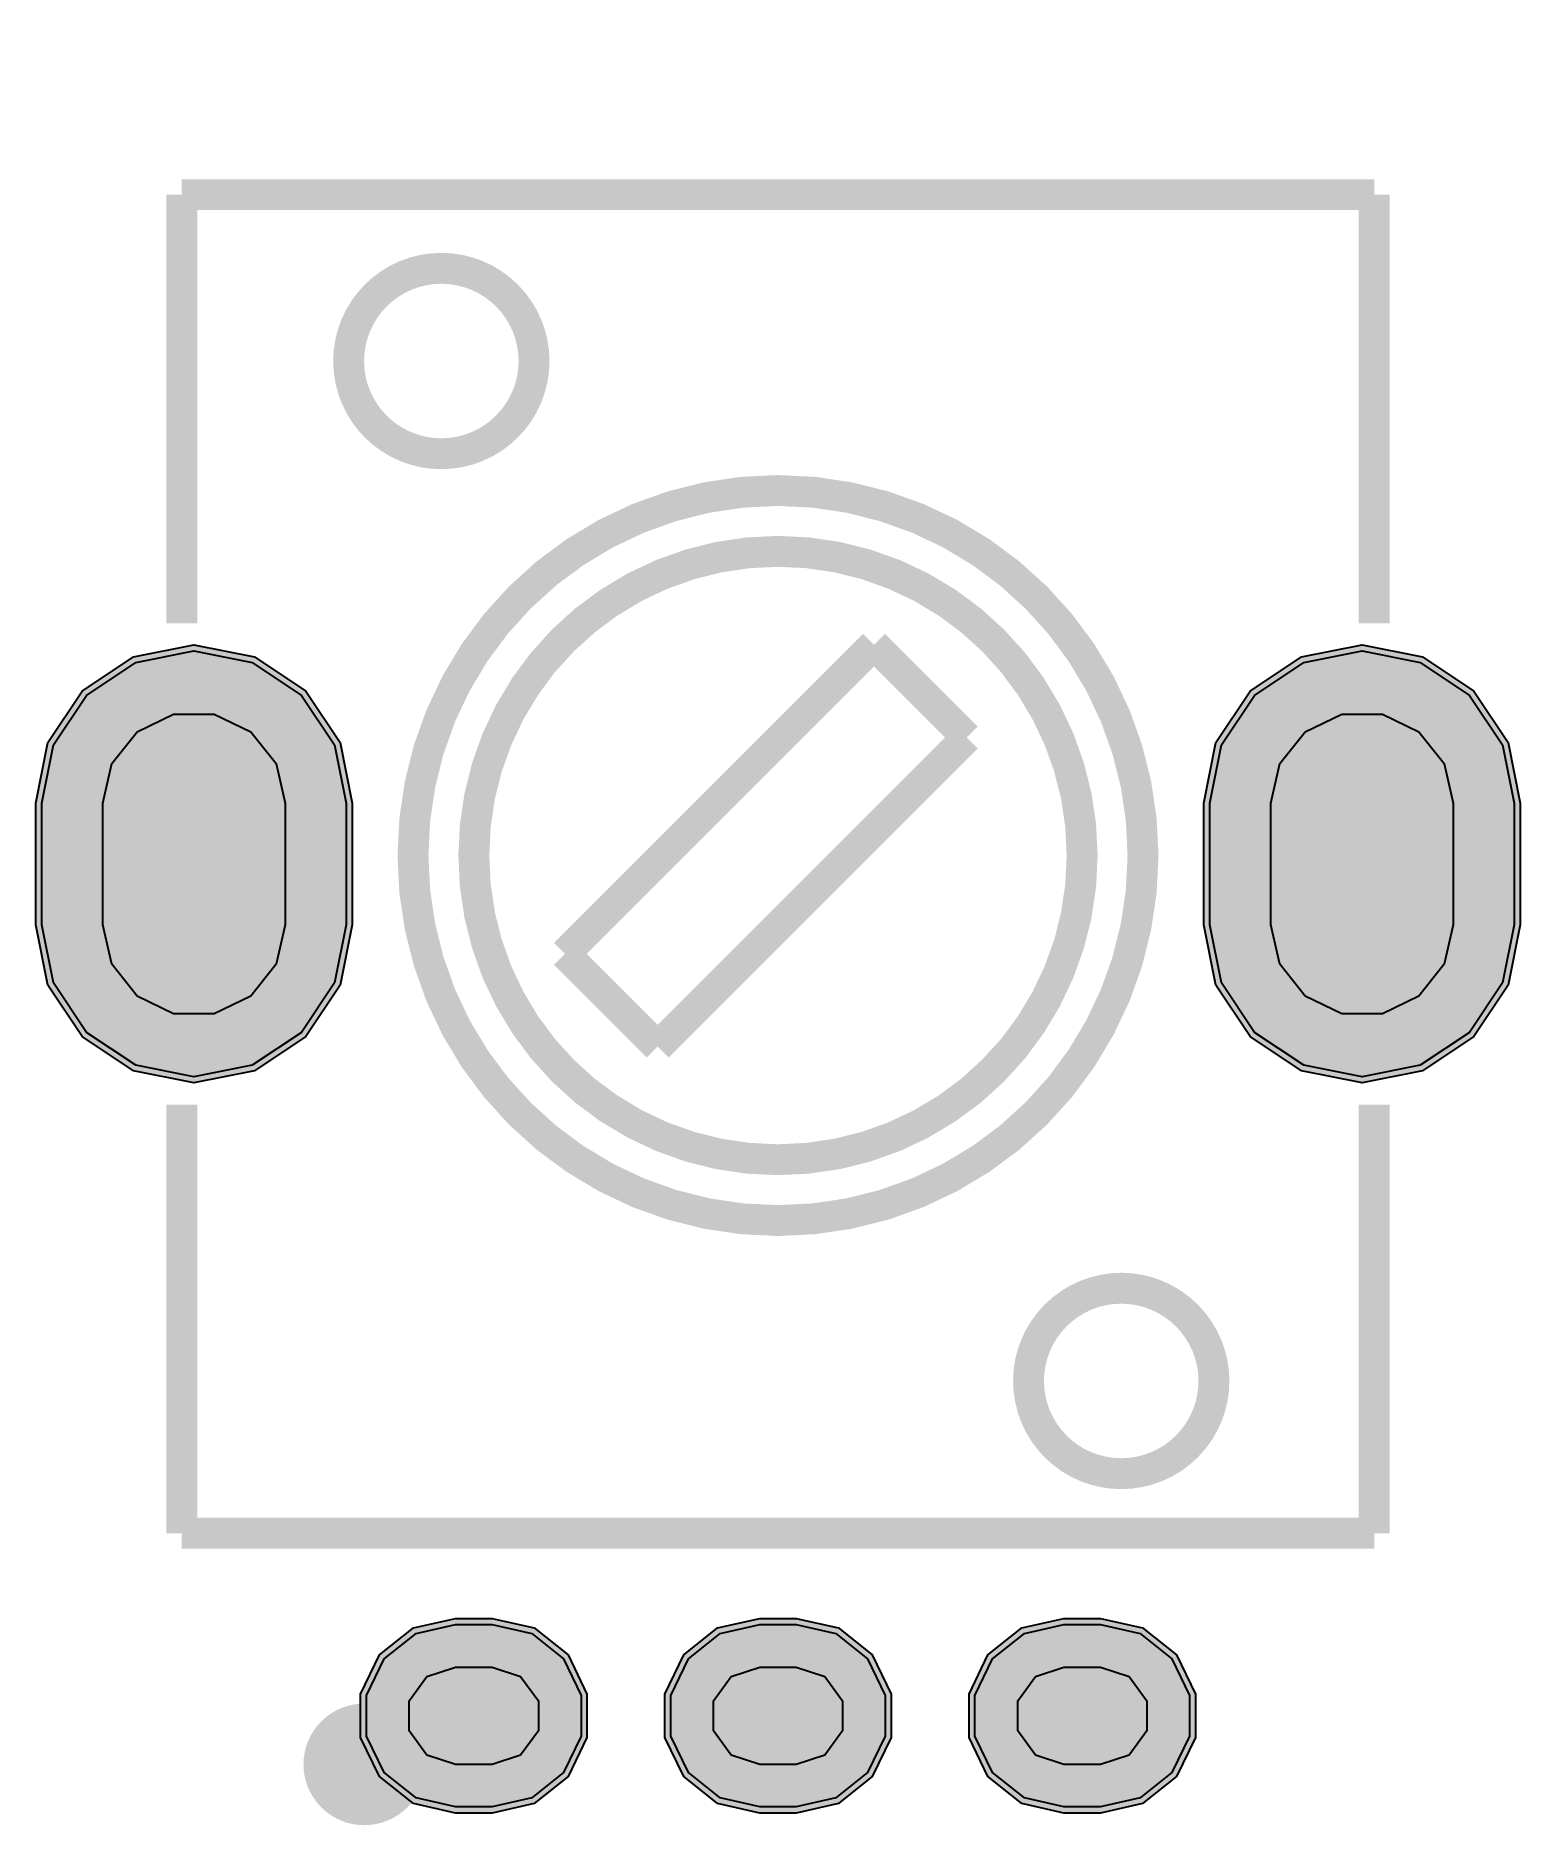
# Model space of a CAD drawing. Header units: millimetres. Extents: x -1 to 11.2, y -13.5 to 1.2.
import ezdxf

# ---------------------------------------------------------------- set-up
doc = ezdxf.new("R2010")
doc.units = ezdxf.units.MM
doc.header["$MEASUREMENT"] = 0
for name, color, linetype, true_color in [('Bottom-Layer', 7, 'Continuous', 0x0000ff), ('Bottom-Paste-Mask-Layer', 7, 'Continuous', 0x800000), ('Bottom-Solder-Mask-Layer', 7, 'Continuous', 0xaa00ff), ('Document-Layer', 7, 'Continuous', 0xffffff), ('Hole-Layer', 7, 'Continuous', 0x222222), ('Multi-Layer', 7, 'Continuous', 0xc0c0c0), ('Top-Layer', 7, 'Continuous', 0xff0000), ('Top-Paste-Mask-Layer', 7, 'Continuous', 0x808080), ('Top-Silkscreen-Layer', 7, 'Continuous', 0xffcc00), ('Top-Solder-Mask-Layer', 7, 'Continuous', 0x800080)]:
    doc.layers.add(name, color=color, linetype=linetype, true_color=true_color)

msp = doc.modelspace()

# ---------------------------------------------------------------- hatches: boundary and pattern name
at = {"layer": 'Bottom-Layer'}
for points in [[(1.53, -6.144), (1.435, -6.622), (1.164, -7.028), (0.758, -7.299), (0.28, -7.394), (-0.198, -7.299), (-0.604, -7.028), (-0.875, -6.622), (-0.97, -6.144), (-0.97, -5.144), (-0.875, -4.666), (-0.604, -4.26), (-0.198, -3.989), (0.28, -3.894), (0.758, -3.989), (1.164, -4.26), (1.435, -4.666), (1.53, -5.144)], [(11.13, -6.144), (11.035, -6.622), (10.764, -7.028), (10.358, -7.299), (9.88, -7.394), (9.402, -7.299), (8.996, -7.028), (8.725, -6.622), (8.63, -6.144), (8.63, -5.144), (8.725, -4.666), (8.996, -4.26), (9.402, -3.989), (9.88, -3.894), (10.358, -3.989), (10.764, -4.26), (11.035, -4.666), (11.13, -5.144)], [(2.43, -13.394), (2.105, -13.32), (1.844, -13.112), (1.699, -12.811), (1.699, -12.477), (1.844, -12.177), (2.105, -11.968), (2.43, -11.894), (2.73, -11.894), (3.056, -11.968), (3.317, -12.177), (3.461, -12.477), (3.461, -12.811), (3.317, -13.112), (3.056, -13.32), (2.73, -13.394)], [(4.93, -13.394), (4.605, -13.32), (4.344, -13.112), (4.199, -12.811), (4.199, -12.477), (4.344, -12.177), (4.605, -11.968), (4.93, -11.894), (5.23, -11.894), (5.555, -11.968), (5.816, -12.177), (5.961, -12.477), (5.961, -12.811), (5.816, -13.112), (5.555, -13.32), (5.23, -13.394)], [(7.43, -13.394), (7.105, -13.32), (6.844, -13.112), (6.699, -12.811), (6.699, -12.477), (6.844, -12.177), (7.105, -11.968), (7.43, -11.894), (7.73, -11.894), (8.056, -11.968), (8.317, -12.177), (8.461, -12.477), (8.461, -12.811), (8.317, -13.112), (8.056, -13.32), (7.73, -13.394)]]:
    msp.add_hatch(color=256, dxfattribs=at).paths.add_polyline_path(points)
at = {"layer": 'Bottom-Paste-Mask-Layer'}
for points in [[(1.53, -6.144), (1.435, -6.622), (1.164, -7.028), (0.758, -7.299), (0.28, -7.394), (-0.198, -7.299), (-0.604, -7.028), (-0.875, -6.622), (-0.97, -6.144), (-0.97, -5.144), (-0.875, -4.666), (-0.604, -4.26), (-0.198, -3.989), (0.28, -3.894), (0.758, -3.989), (1.164, -4.26), (1.435, -4.666), (1.53, -5.144)], [(11.13, -6.144), (11.035, -6.622), (10.764, -7.028), (10.358, -7.299), (9.88, -7.394), (9.402, -7.299), (8.996, -7.028), (8.725, -6.622), (8.63, -6.144), (8.63, -5.144), (8.725, -4.666), (8.996, -4.26), (9.402, -3.989), (9.88, -3.894), (10.358, -3.989), (10.764, -4.26), (11.035, -4.666), (11.13, -5.144)], [(2.43, -13.394), (2.105, -13.32), (1.844, -13.112), (1.699, -12.811), (1.699, -12.477), (1.844, -12.177), (2.105, -11.968), (2.43, -11.894), (2.73, -11.894), (3.056, -11.968), (3.317, -12.177), (3.461, -12.477), (3.461, -12.811), (3.317, -13.112), (3.056, -13.32), (2.73, -13.394)], [(4.93, -13.394), (4.605, -13.32), (4.344, -13.112), (4.199, -12.811), (4.199, -12.477), (4.344, -12.177), (4.605, -11.968), (4.93, -11.894), (5.23, -11.894), (5.555, -11.968), (5.816, -12.177), (5.961, -12.477), (5.961, -12.811), (5.816, -13.112), (5.555, -13.32), (5.23, -13.394)], [(7.43, -13.394), (7.105, -13.32), (6.844, -13.112), (6.699, -12.811), (6.699, -12.477), (6.844, -12.177), (7.105, -11.968), (7.43, -11.894), (7.73, -11.894), (8.056, -11.968), (8.317, -12.177), (8.461, -12.477), (8.461, -12.811), (8.317, -13.112), (8.056, -13.32), (7.73, -13.394)]]:
    msp.add_hatch(color=256, dxfattribs=at).paths.add_polyline_path(points)
at = {"layer": 'Bottom-Solder-Mask-Layer'}
for points in [[(1.58, -6.144), (1.481, -6.641), (1.199, -7.063), (0.777, -7.345), (0.28, -7.444), (-0.218, -7.345), (-0.639, -7.063), (-0.921, -6.641), (-1.02, -6.144), (-1.02, -5.144), (-0.921, -4.646), (-0.639, -4.225), (-0.218, -3.943), (0.28, -3.844), (0.777, -3.943), (1.199, -4.225), (1.481, -4.646), (1.58, -5.144)], [(11.18, -6.144), (11.081, -6.641), (10.799, -7.063), (10.378, -7.345), (9.88, -7.444), (9.383, -7.345), (8.961, -7.063), (8.679, -6.641), (8.58, -6.144), (8.58, -5.144), (8.679, -4.646), (8.961, -4.225), (9.383, -3.943), (9.88, -3.844), (10.378, -3.943), (10.799, -4.225), (11.081, -4.646), (11.18, -5.144)], [(2.43, -13.444), (2.083, -13.365), (1.805, -13.143), (1.65, -12.822), (1.65, -12.466), (1.805, -12.145), (2.083, -11.923), (2.43, -11.844), (2.73, -11.844), (3.077, -11.923), (3.356, -12.145), (3.51, -12.466), (3.51, -12.822), (3.356, -13.143), (3.077, -13.365), (2.73, -13.444)], [(4.93, -13.444), (4.583, -13.365), (4.305, -13.143), (4.15, -12.822), (4.15, -12.466), (4.305, -12.145), (4.583, -11.923), (4.93, -11.844), (5.23, -11.844), (5.577, -11.923), (5.855, -12.145), (6.01, -12.466), (6.01, -12.822), (5.855, -13.143), (5.577, -13.365), (5.23, -13.444)], [(7.43, -13.444), (7.083, -13.365), (6.805, -13.143), (6.65, -12.822), (6.65, -12.466), (6.805, -12.145), (7.083, -11.923), (7.43, -11.844), (7.73, -11.844), (8.077, -11.923), (8.356, -12.145), (8.51, -12.466), (8.51, -12.822), (8.356, -13.143), (8.077, -13.365), (7.73, -13.444)]]:
    msp.add_hatch(color=256, dxfattribs=at).paths.add_polyline_path(points)
at = {"layer": 'Hole-Layer'}
for points in [[(1.03, -6.144), (0.956, -6.469), (0.748, -6.73), (0.447, -6.875), (0.113, -6.875), (-0.188, -6.73), (-0.396, -6.469), (-0.47, -6.144), (-0.47, -5.144), (-0.396, -4.819), (-0.188, -4.558), (0.113, -4.413), (0.447, -4.413), (0.748, -4.558), (0.956, -4.819), (1.03, -5.144)], [(10.63, -6.144), (10.556, -6.469), (10.348, -6.73), (10.047, -6.875), (9.713, -6.875), (9.412, -6.73), (9.204, -6.469), (9.13, -6.144), (9.13, -5.144), (9.204, -4.819), (9.412, -4.558), (9.713, -4.413), (10.047, -4.413), (10.348, -4.558), (10.556, -4.819), (10.63, -5.144)], [(2.43, -13.044), (2.195, -12.968), (2.05, -12.768), (2.05, -12.521), (2.195, -12.321), (2.43, -12.244), (2.73, -12.244), (2.965, -12.321), (3.111, -12.521), (3.111, -12.768), (2.965, -12.968), (2.73, -13.044)], [(4.93, -13.044), (4.695, -12.968), (4.55, -12.768), (4.55, -12.521), (4.695, -12.321), (4.93, -12.244), (5.23, -12.244), (5.465, -12.321), (5.61, -12.521), (5.61, -12.768), (5.465, -12.968), (5.23, -13.044)], [(7.43, -13.044), (7.195, -12.968), (7.05, -12.768), (7.05, -12.521), (7.195, -12.321), (7.43, -12.244), (7.73, -12.244), (7.965, -12.321), (8.111, -12.521), (8.111, -12.768), (7.965, -12.968), (7.73, -13.044)]]:
    msp.add_hatch(color=256, dxfattribs=at).paths.add_polyline_path(points)
at = {"layer": 'Multi-Layer'}
for points in [[(1.53, -6.144), (1.435, -6.622), (1.164, -7.028), (0.758, -7.299), (0.28, -7.394), (-0.198, -7.299), (-0.604, -7.028), (-0.875, -6.622), (-0.97, -6.144), (-0.97, -5.144), (-0.875, -4.666), (-0.604, -4.26), (-0.198, -3.989), (0.28, -3.894), (0.758, -3.989), (1.164, -4.26), (1.435, -4.666), (1.53, -5.144)], [(1.53, -6.144), (1.435, -6.622), (1.164, -7.028), (0.758, -7.299), (0.28, -7.394), (-0.198, -7.299), (-0.604, -7.028), (-0.875, -6.622), (-0.97, -6.144), (-0.97, -5.144), (-0.875, -4.666), (-0.604, -4.26), (-0.198, -3.989), (0.28, -3.894), (0.758, -3.989), (1.164, -4.26), (1.435, -4.666), (1.53, -5.144)], [(1.53, -6.144), (1.435, -6.622), (1.164, -7.028), (0.758, -7.299), (0.28, -7.394), (-0.198, -7.299), (-0.604, -7.028), (-0.875, -6.622), (-0.97, -6.144), (-0.97, -5.144), (-0.875, -4.666), (-0.604, -4.26), (-0.198, -3.989), (0.28, -3.894), (0.758, -3.989), (1.164, -4.26), (1.435, -4.666), (1.53, -5.144)], [(11.13, -6.144), (11.035, -6.622), (10.764, -7.028), (10.358, -7.299), (9.88, -7.394), (9.402, -7.299), (8.996, -7.028), (8.725, -6.622), (8.63, -6.144), (8.63, -5.144), (8.725, -4.666), (8.996, -4.26), (9.402, -3.989), (9.88, -3.894), (10.358, -3.989), (10.764, -4.26), (11.035, -4.666), (11.13, -5.144)], [(11.13, -6.144), (11.035, -6.622), (10.764, -7.028), (10.358, -7.299), (9.88, -7.394), (9.402, -7.299), (8.996, -7.028), (8.725, -6.622), (8.63, -6.144), (8.63, -5.144), (8.725, -4.666), (8.996, -4.26), (9.402, -3.989), (9.88, -3.894), (10.358, -3.989), (10.764, -4.26), (11.035, -4.666), (11.13, -5.144)], [(11.13, -6.144), (11.035, -6.622), (10.764, -7.028), (10.358, -7.299), (9.88, -7.394), (9.402, -7.299), (8.996, -7.028), (8.725, -6.622), (8.63, -6.144), (8.63, -5.144), (8.725, -4.666), (8.996, -4.26), (9.402, -3.989), (9.88, -3.894), (10.358, -3.989), (10.764, -4.26), (11.035, -4.666), (11.13, -5.144)], [(2.43, -13.394), (2.105, -13.32), (1.844, -13.112), (1.699, -12.811), (1.699, -12.477), (1.844, -12.177), (2.105, -11.968), (2.43, -11.894), (2.73, -11.894), (3.056, -11.968), (3.317, -12.177), (3.461, -12.477), (3.461, -12.811), (3.317, -13.112), (3.056, -13.32), (2.73, -13.394)], [(2.43, -13.394), (2.105, -13.32), (1.844, -13.112), (1.699, -12.811), (1.699, -12.477), (1.844, -12.177), (2.105, -11.968), (2.43, -11.894), (2.73, -11.894), (3.056, -11.968), (3.317, -12.177), (3.461, -12.477), (3.461, -12.811), (3.317, -13.112), (3.056, -13.32), (2.73, -13.394)], [(2.43, -13.394), (2.105, -13.32), (1.844, -13.112), (1.699, -12.811), (1.699, -12.477), (1.844, -12.177), (2.105, -11.968), (2.43, -11.894), (2.73, -11.894), (3.056, -11.968), (3.317, -12.177), (3.461, -12.477), (3.461, -12.811), (3.317, -13.112), (3.056, -13.32), (2.73, -13.394)], [(4.93, -13.394), (4.605, -13.32), (4.344, -13.112), (4.199, -12.811), (4.199, -12.477), (4.344, -12.177), (4.605, -11.968), (4.93, -11.894), (5.23, -11.894), (5.555, -11.968), (5.816, -12.177), (5.961, -12.477), (5.961, -12.811), (5.816, -13.112), (5.555, -13.32), (5.23, -13.394)], [(4.93, -13.394), (4.605, -13.32), (4.344, -13.112), (4.199, -12.811), (4.199, -12.477), (4.344, -12.177), (4.605, -11.968), (4.93, -11.894), (5.23, -11.894), (5.555, -11.968), (5.816, -12.177), (5.961, -12.477), (5.961, -12.811), (5.816, -13.112), (5.555, -13.32), (5.23, -13.394)], [(4.93, -13.394), (4.605, -13.32), (4.344, -13.112), (4.199, -12.811), (4.199, -12.477), (4.344, -12.177), (4.605, -11.968), (4.93, -11.894), (5.23, -11.894), (5.555, -11.968), (5.816, -12.177), (5.961, -12.477), (5.961, -12.811), (5.816, -13.112), (5.555, -13.32), (5.23, -13.394)], [(7.43, -13.394), (7.105, -13.32), (6.844, -13.112), (6.699, -12.811), (6.699, -12.477), (6.844, -12.177), (7.105, -11.968), (7.43, -11.894), (7.73, -11.894), (8.056, -11.968), (8.317, -12.177), (8.461, -12.477), (8.461, -12.811), (8.317, -13.112), (8.056, -13.32), (7.73, -13.394)], [(7.43, -13.394), (7.105, -13.32), (6.844, -13.112), (6.699, -12.811), (6.699, -12.477), (6.844, -12.177), (7.105, -11.968), (7.43, -11.894), (7.73, -11.894), (8.056, -11.968), (8.317, -12.177), (8.461, -12.477), (8.461, -12.811), (8.317, -13.112), (8.056, -13.32), (7.73, -13.394)], [(7.43, -13.394), (7.105, -13.32), (6.844, -13.112), (6.699, -12.811), (6.699, -12.477), (6.844, -12.177), (7.105, -11.968), (7.43, -11.894), (7.73, -11.894), (8.056, -11.968), (8.317, -12.177), (8.461, -12.477), (8.461, -12.811), (8.317, -13.112), (8.056, -13.32), (7.73, -13.394)]]:
    msp.add_hatch(color=256, dxfattribs=at).paths.add_polyline_path(points)
at = {"layer": 'Top-Layer'}
for points in [[(1.53, -6.144), (1.435, -6.622), (1.164, -7.028), (0.758, -7.299), (0.28, -7.394), (-0.198, -7.299), (-0.604, -7.028), (-0.875, -6.622), (-0.97, -6.144), (-0.97, -5.144), (-0.875, -4.666), (-0.604, -4.26), (-0.198, -3.989), (0.28, -3.894), (0.758, -3.989), (1.164, -4.26), (1.435, -4.666), (1.53, -5.144)], [(11.13, -6.144), (11.035, -6.622), (10.764, -7.028), (10.358, -7.299), (9.88, -7.394), (9.402, -7.299), (8.996, -7.028), (8.725, -6.622), (8.63, -6.144), (8.63, -5.144), (8.725, -4.666), (8.996, -4.26), (9.402, -3.989), (9.88, -3.894), (10.358, -3.989), (10.764, -4.26), (11.035, -4.666), (11.13, -5.144)], [(2.43, -13.394), (2.105, -13.32), (1.844, -13.112), (1.699, -12.811), (1.699, -12.477), (1.844, -12.177), (2.105, -11.968), (2.43, -11.894), (2.73, -11.894), (3.056, -11.968), (3.317, -12.177), (3.461, -12.477), (3.461, -12.811), (3.317, -13.112), (3.056, -13.32), (2.73, -13.394)], [(4.93, -13.394), (4.605, -13.32), (4.344, -13.112), (4.199, -12.811), (4.199, -12.477), (4.344, -12.177), (4.605, -11.968), (4.93, -11.894), (5.23, -11.894), (5.555, -11.968), (5.816, -12.177), (5.961, -12.477), (5.961, -12.811), (5.816, -13.112), (5.555, -13.32), (5.23, -13.394)], [(7.43, -13.394), (7.105, -13.32), (6.844, -13.112), (6.699, -12.811), (6.699, -12.477), (6.844, -12.177), (7.105, -11.968), (7.43, -11.894), (7.73, -11.894), (8.056, -11.968), (8.317, -12.177), (8.461, -12.477), (8.461, -12.811), (8.317, -13.112), (8.056, -13.32), (7.73, -13.394)]]:
    msp.add_hatch(color=256, dxfattribs=at).paths.add_polyline_path(points)
at = {"layer": 'Top-Paste-Mask-Layer'}
for points in [[(1.53, -6.144), (1.435, -6.622), (1.164, -7.028), (0.758, -7.299), (0.28, -7.394), (-0.198, -7.299), (-0.604, -7.028), (-0.875, -6.622), (-0.97, -6.144), (-0.97, -5.144), (-0.875, -4.666), (-0.604, -4.26), (-0.198, -3.989), (0.28, -3.894), (0.758, -3.989), (1.164, -4.26), (1.435, -4.666), (1.53, -5.144)], [(11.13, -6.144), (11.035, -6.622), (10.764, -7.028), (10.358, -7.299), (9.88, -7.394), (9.402, -7.299), (8.996, -7.028), (8.725, -6.622), (8.63, -6.144), (8.63, -5.144), (8.725, -4.666), (8.996, -4.26), (9.402, -3.989), (9.88, -3.894), (10.358, -3.989), (10.764, -4.26), (11.035, -4.666), (11.13, -5.144)], [(2.43, -13.394), (2.105, -13.32), (1.844, -13.112), (1.699, -12.811), (1.699, -12.477), (1.844, -12.177), (2.105, -11.968), (2.43, -11.894), (2.73, -11.894), (3.056, -11.968), (3.317, -12.177), (3.461, -12.477), (3.461, -12.811), (3.317, -13.112), (3.056, -13.32), (2.73, -13.394)], [(4.93, -13.394), (4.605, -13.32), (4.344, -13.112), (4.199, -12.811), (4.199, -12.477), (4.344, -12.177), (4.605, -11.968), (4.93, -11.894), (5.23, -11.894), (5.555, -11.968), (5.816, -12.177), (5.961, -12.477), (5.961, -12.811), (5.816, -13.112), (5.555, -13.32), (5.23, -13.394)], [(7.43, -13.394), (7.105, -13.32), (6.844, -13.112), (6.699, -12.811), (6.699, -12.477), (6.844, -12.177), (7.105, -11.968), (7.43, -11.894), (7.73, -11.894), (8.056, -11.968), (8.317, -12.177), (8.461, -12.477), (8.461, -12.811), (8.317, -13.112), (8.056, -13.32), (7.73, -13.394)]]:
    msp.add_hatch(color=256, dxfattribs=at).paths.add_polyline_path(points)
at = {"layer": 'Top-Solder-Mask-Layer'}
for points in [[(1.58, -6.144), (1.481, -6.641), (1.199, -7.063), (0.777, -7.345), (0.28, -7.444), (-0.218, -7.345), (-0.639, -7.063), (-0.921, -6.641), (-1.02, -6.144), (-1.02, -5.144), (-0.921, -4.646), (-0.639, -4.225), (-0.218, -3.943), (0.28, -3.844), (0.777, -3.943), (1.199, -4.225), (1.481, -4.646), (1.58, -5.144)], [(11.18, -6.144), (11.081, -6.641), (10.799, -7.063), (10.378, -7.345), (9.88, -7.444), (9.383, -7.345), (8.961, -7.063), (8.679, -6.641), (8.58, -6.144), (8.58, -5.144), (8.679, -4.646), (8.961, -4.225), (9.383, -3.943), (9.88, -3.844), (10.378, -3.943), (10.799, -4.225), (11.081, -4.646), (11.18, -5.144)], [(2.43, -13.444), (2.083, -13.365), (1.805, -13.143), (1.65, -12.822), (1.65, -12.466), (1.805, -12.145), (2.083, -11.923), (2.43, -11.844), (2.73, -11.844), (3.077, -11.923), (3.356, -12.145), (3.51, -12.466), (3.51, -12.822), (3.356, -13.143), (3.077, -13.365), (2.73, -13.444)], [(4.93, -13.444), (4.583, -13.365), (4.305, -13.143), (4.15, -12.822), (4.15, -12.466), (4.305, -12.145), (4.583, -11.923), (4.93, -11.844), (5.23, -11.844), (5.577, -11.923), (5.855, -12.145), (6.01, -12.466), (6.01, -12.822), (5.855, -13.143), (5.577, -13.365), (5.23, -13.444)], [(7.43, -13.444), (7.083, -13.365), (6.805, -13.143), (6.65, -12.822), (6.65, -12.466), (6.805, -12.145), (7.083, -11.923), (7.43, -11.844), (7.73, -11.844), (8.077, -11.923), (8.356, -12.145), (8.51, -12.466), (8.51, -12.822), (8.356, -13.143), (8.077, -13.365), (7.73, -13.444)]]:
    msp.add_hatch(color=256, dxfattribs=at).paths.add_polyline_path(points)

# ---------------------------------------------------------------- linework, layer by layer
at = {"layer": 'Bottom-Layer'}
for points in [[(1.53, -6.144), (1.435, -6.622), (1.164, -7.028), (0.758, -7.299), (0.28, -7.394), (-0.198, -7.299), (-0.604, -7.028), (-0.875, -6.622), (-0.97, -6.144), (-0.97, -5.144), (-0.875, -4.666), (-0.604, -4.26), (-0.198, -3.989), (0.28, -3.894), (0.758, -3.989), (1.164, -4.26), (1.435, -4.666), (1.53, -5.144)], [(11.13, -6.144), (11.035, -6.622), (10.764, -7.028), (10.358, -7.299), (9.88, -7.394), (9.402, -7.299), (8.996, -7.028), (8.725, -6.622), (8.63, -6.144), (8.63, -5.144), (8.725, -4.666), (8.996, -4.26), (9.402, -3.989), (9.88, -3.894), (10.358, -3.989), (10.764, -4.26), (11.035, -4.666), (11.13, -5.144)], [(2.43, -13.394), (2.105, -13.32), (1.844, -13.112), (1.699, -12.811), (1.699, -12.477), (1.844, -12.177), (2.105, -11.968), (2.43, -11.894), (2.73, -11.894), (3.056, -11.968), (3.317, -12.177), (3.461, -12.477), (3.461, -12.811), (3.317, -13.112), (3.056, -13.32), (2.73, -13.394)], [(4.93, -13.394), (4.605, -13.32), (4.344, -13.112), (4.199, -12.811), (4.199, -12.477), (4.344, -12.177), (4.605, -11.968), (4.93, -11.894), (5.23, -11.894), (5.555, -11.968), (5.816, -12.177), (5.961, -12.477), (5.961, -12.811), (5.816, -13.112), (5.555, -13.32), (5.23, -13.394)], [(7.43, -13.394), (7.105, -13.32), (6.844, -13.112), (6.699, -12.811), (6.699, -12.477), (6.844, -12.177), (7.105, -11.968), (7.43, -11.894), (7.73, -11.894), (8.056, -11.968), (8.317, -12.177), (8.461, -12.477), (8.461, -12.811), (8.317, -13.112), (8.056, -13.32), (7.73, -13.394)]]:
    msp.add_lwpolyline(points, close=True, dxfattribs=at)
at = {"layer": 'Bottom-Paste-Mask-Layer'}
for points in [[(1.53, -6.144), (1.435, -6.622), (1.164, -7.028), (0.758, -7.299), (0.28, -7.394), (-0.198, -7.299), (-0.604, -7.028), (-0.875, -6.622), (-0.97, -6.144), (-0.97, -5.144), (-0.875, -4.666), (-0.604, -4.26), (-0.198, -3.989), (0.28, -3.894), (0.758, -3.989), (1.164, -4.26), (1.435, -4.666), (1.53, -5.144)], [(11.13, -6.144), (11.035, -6.622), (10.764, -7.028), (10.358, -7.299), (9.88, -7.394), (9.402, -7.299), (8.996, -7.028), (8.725, -6.622), (8.63, -6.144), (8.63, -5.144), (8.725, -4.666), (8.996, -4.26), (9.402, -3.989), (9.88, -3.894), (10.358, -3.989), (10.764, -4.26), (11.035, -4.666), (11.13, -5.144)], [(2.43, -13.394), (2.105, -13.32), (1.844, -13.112), (1.699, -12.811), (1.699, -12.477), (1.844, -12.177), (2.105, -11.968), (2.43, -11.894), (2.73, -11.894), (3.056, -11.968), (3.317, -12.177), (3.461, -12.477), (3.461, -12.811), (3.317, -13.112), (3.056, -13.32), (2.73, -13.394)], [(4.93, -13.394), (4.605, -13.32), (4.344, -13.112), (4.199, -12.811), (4.199, -12.477), (4.344, -12.177), (4.605, -11.968), (4.93, -11.894), (5.23, -11.894), (5.555, -11.968), (5.816, -12.177), (5.961, -12.477), (5.961, -12.811), (5.816, -13.112), (5.555, -13.32), (5.23, -13.394)], [(7.43, -13.394), (7.105, -13.32), (6.844, -13.112), (6.699, -12.811), (6.699, -12.477), (6.844, -12.177), (7.105, -11.968), (7.43, -11.894), (7.73, -11.894), (8.056, -11.968), (8.317, -12.177), (8.461, -12.477), (8.461, -12.811), (8.317, -13.112), (8.056, -13.32), (7.73, -13.394)]]:
    msp.add_lwpolyline(points, close=True, dxfattribs=at)
at = {"layer": 'Bottom-Solder-Mask-Layer'}
for points in [[(1.58, -6.144), (1.481, -6.641), (1.199, -7.063), (0.777, -7.345), (0.28, -7.444), (-0.218, -7.345), (-0.639, -7.063), (-0.921, -6.641), (-1.02, -6.144), (-1.02, -5.144), (-0.921, -4.646), (-0.639, -4.225), (-0.218, -3.943), (0.28, -3.844), (0.777, -3.943), (1.199, -4.225), (1.481, -4.646), (1.58, -5.144)], [(11.18, -6.144), (11.081, -6.641), (10.799, -7.063), (10.378, -7.345), (9.88, -7.444), (9.383, -7.345), (8.961, -7.063), (8.679, -6.641), (8.58, -6.144), (8.58, -5.144), (8.679, -4.646), (8.961, -4.225), (9.383, -3.943), (9.88, -3.844), (10.378, -3.943), (10.799, -4.225), (11.081, -4.646), (11.18, -5.144)], [(2.43, -13.444), (2.083, -13.365), (1.805, -13.143), (1.65, -12.822), (1.65, -12.466), (1.805, -12.145), (2.083, -11.923), (2.43, -11.844), (2.73, -11.844), (3.077, -11.923), (3.356, -12.145), (3.51, -12.466), (3.51, -12.822), (3.356, -13.143), (3.077, -13.365), (2.73, -13.444)], [(4.93, -13.444), (4.583, -13.365), (4.305, -13.143), (4.15, -12.822), (4.15, -12.466), (4.305, -12.145), (4.583, -11.923), (4.93, -11.844), (5.23, -11.844), (5.577, -11.923), (5.855, -12.145), (6.01, -12.466), (6.01, -12.822), (5.855, -13.143), (5.577, -13.365), (5.23, -13.444)], [(7.43, -13.444), (7.083, -13.365), (6.805, -13.143), (6.65, -12.822), (6.65, -12.466), (6.805, -12.145), (7.083, -11.923), (7.43, -11.844), (7.73, -11.844), (8.077, -11.923), (8.356, -12.145), (8.51, -12.466), (8.51, -12.822), (8.356, -13.143), (8.077, -13.365), (7.73, -13.444)]]:
    msp.add_lwpolyline(points, close=True, dxfattribs=at)
at = {"layer": 'Document-Layer', "const_width": 0.3}
msp.add_lwpolyline([(1.83, -12.544, 1), (2.13, -12.544), (2.13, -12.544, 1), (1.83, -12.544)], format="xyb", dxfattribs=at)
msp.add_lwpolyline([(1.83, -12.544, 1), (2.13, -12.544), (2.13, -12.544, 1), (1.83, -12.544)], format="xyb", dxfattribs=at)
at = {"layer": 'Document-Layer', "const_width": 0.5}
msp.add_lwpolyline([(1.43, -13.044, 1), (1.93, -13.044, 1)], format="xyb", close=True, dxfattribs=at)
msp.add_lwpolyline([(1.43, -13.044, 1), (1.93, -13.044, 1)], format="xyb", close=True, dxfattribs=at)
at = {"layer": 'Hole-Layer'}
for points in [[(1.03, -6.144), (0.956, -6.469), (0.748, -6.73), (0.447, -6.875), (0.113, -6.875), (-0.188, -6.73), (-0.396, -6.469), (-0.47, -6.144), (-0.47, -5.144), (-0.396, -4.819), (-0.188, -4.558), (0.113, -4.413), (0.447, -4.413), (0.748, -4.558), (0.956, -4.819), (1.03, -5.144)], [(10.63, -6.144), (10.556, -6.469), (10.348, -6.73), (10.047, -6.875), (9.713, -6.875), (9.412, -6.73), (9.204, -6.469), (9.13, -6.144), (9.13, -5.144), (9.204, -4.819), (9.412, -4.558), (9.713, -4.413), (10.047, -4.413), (10.348, -4.558), (10.556, -4.819), (10.63, -5.144)], [(2.43, -13.044), (2.195, -12.968), (2.05, -12.768), (2.05, -12.521), (2.195, -12.321), (2.43, -12.244), (2.73, -12.244), (2.965, -12.321), (3.111, -12.521), (3.111, -12.768), (2.965, -12.968), (2.73, -13.044)], [(4.93, -13.044), (4.695, -12.968), (4.55, -12.768), (4.55, -12.521), (4.695, -12.321), (4.93, -12.244), (5.23, -12.244), (5.465, -12.321), (5.61, -12.521), (5.61, -12.768), (5.465, -12.968), (5.23, -13.044)], [(7.43, -13.044), (7.195, -12.968), (7.05, -12.768), (7.05, -12.521), (7.195, -12.321), (7.43, -12.244), (7.73, -12.244), (7.965, -12.321), (8.111, -12.521), (8.111, -12.768), (7.965, -12.968), (7.73, -13.044)]]:
    msp.add_lwpolyline(points, close=True, dxfattribs=at)
at = {"layer": 'Multi-Layer'}
for points in [[(1.53, -6.144), (1.435, -6.622), (1.164, -7.028), (0.758, -7.299), (0.28, -7.394), (-0.198, -7.299), (-0.604, -7.028), (-0.875, -6.622), (-0.97, -6.144), (-0.97, -5.144), (-0.875, -4.666), (-0.604, -4.26), (-0.198, -3.989), (0.28, -3.894), (0.758, -3.989), (1.164, -4.26), (1.435, -4.666), (1.53, -5.144)], [(1.53, -6.144), (1.435, -6.622), (1.164, -7.028), (0.758, -7.299), (0.28, -7.394), (-0.198, -7.299), (-0.604, -7.028), (-0.875, -6.622), (-0.97, -6.144), (-0.97, -5.144), (-0.875, -4.666), (-0.604, -4.26), (-0.198, -3.989), (0.28, -3.894), (0.758, -3.989), (1.164, -4.26), (1.435, -4.666), (1.53, -5.144)], [(1.53, -6.144), (1.435, -6.622), (1.164, -7.028), (0.758, -7.299), (0.28, -7.394), (-0.198, -7.299), (-0.604, -7.028), (-0.875, -6.622), (-0.97, -6.144), (-0.97, -5.144), (-0.875, -4.666), (-0.604, -4.26), (-0.198, -3.989), (0.28, -3.894), (0.758, -3.989), (1.164, -4.26), (1.435, -4.666), (1.53, -5.144)], [(11.13, -6.144), (11.035, -6.622), (10.764, -7.028), (10.358, -7.299), (9.88, -7.394), (9.402, -7.299), (8.996, -7.028), (8.725, -6.622), (8.63, -6.144), (8.63, -5.144), (8.725, -4.666), (8.996, -4.26), (9.402, -3.989), (9.88, -3.894), (10.358, -3.989), (10.764, -4.26), (11.035, -4.666), (11.13, -5.144)], [(11.13, -6.144), (11.035, -6.622), (10.764, -7.028), (10.358, -7.299), (9.88, -7.394), (9.402, -7.299), (8.996, -7.028), (8.725, -6.622), (8.63, -6.144), (8.63, -5.144), (8.725, -4.666), (8.996, -4.26), (9.402, -3.989), (9.88, -3.894), (10.358, -3.989), (10.764, -4.26), (11.035, -4.666), (11.13, -5.144)], [(11.13, -6.144), (11.035, -6.622), (10.764, -7.028), (10.358, -7.299), (9.88, -7.394), (9.402, -7.299), (8.996, -7.028), (8.725, -6.622), (8.63, -6.144), (8.63, -5.144), (8.725, -4.666), (8.996, -4.26), (9.402, -3.989), (9.88, -3.894), (10.358, -3.989), (10.764, -4.26), (11.035, -4.666), (11.13, -5.144)], [(2.43, -13.394), (2.105, -13.32), (1.844, -13.112), (1.699, -12.811), (1.699, -12.477), (1.844, -12.177), (2.105, -11.968), (2.43, -11.894), (2.73, -11.894), (3.056, -11.968), (3.317, -12.177), (3.461, -12.477), (3.461, -12.811), (3.317, -13.112), (3.056, -13.32), (2.73, -13.394)], [(2.43, -13.394), (2.105, -13.32), (1.844, -13.112), (1.699, -12.811), (1.699, -12.477), (1.844, -12.177), (2.105, -11.968), (2.43, -11.894), (2.73, -11.894), (3.056, -11.968), (3.317, -12.177), (3.461, -12.477), (3.461, -12.811), (3.317, -13.112), (3.056, -13.32), (2.73, -13.394)], [(2.43, -13.394), (2.105, -13.32), (1.844, -13.112), (1.699, -12.811), (1.699, -12.477), (1.844, -12.177), (2.105, -11.968), (2.43, -11.894), (2.73, -11.894), (3.056, -11.968), (3.317, -12.177), (3.461, -12.477), (3.461, -12.811), (3.317, -13.112), (3.056, -13.32), (2.73, -13.394)], [(4.93, -13.394), (4.605, -13.32), (4.344, -13.112), (4.199, -12.811), (4.199, -12.477), (4.344, -12.177), (4.605, -11.968), (4.93, -11.894), (5.23, -11.894), (5.555, -11.968), (5.816, -12.177), (5.961, -12.477), (5.961, -12.811), (5.816, -13.112), (5.555, -13.32), (5.23, -13.394)], [(4.93, -13.394), (4.605, -13.32), (4.344, -13.112), (4.199, -12.811), (4.199, -12.477), (4.344, -12.177), (4.605, -11.968), (4.93, -11.894), (5.23, -11.894), (5.555, -11.968), (5.816, -12.177), (5.961, -12.477), (5.961, -12.811), (5.816, -13.112), (5.555, -13.32), (5.23, -13.394)], [(4.93, -13.394), (4.605, -13.32), (4.344, -13.112), (4.199, -12.811), (4.199, -12.477), (4.344, -12.177), (4.605, -11.968), (4.93, -11.894), (5.23, -11.894), (5.555, -11.968), (5.816, -12.177), (5.961, -12.477), (5.961, -12.811), (5.816, -13.112), (5.555, -13.32), (5.23, -13.394)], [(7.43, -13.394), (7.105, -13.32), (6.844, -13.112), (6.699, -12.811), (6.699, -12.477), (6.844, -12.177), (7.105, -11.968), (7.43, -11.894), (7.73, -11.894), (8.056, -11.968), (8.317, -12.177), (8.461, -12.477), (8.461, -12.811), (8.317, -13.112), (8.056, -13.32), (7.73, -13.394)], [(7.43, -13.394), (7.105, -13.32), (6.844, -13.112), (6.699, -12.811), (6.699, -12.477), (6.844, -12.177), (7.105, -11.968), (7.43, -11.894), (7.73, -11.894), (8.056, -11.968), (8.317, -12.177), (8.461, -12.477), (8.461, -12.811), (8.317, -13.112), (8.056, -13.32), (7.73, -13.394)], [(7.43, -13.394), (7.105, -13.32), (6.844, -13.112), (6.699, -12.811), (6.699, -12.477), (6.844, -12.177), (7.105, -11.968), (7.43, -11.894), (7.73, -11.894), (8.056, -11.968), (8.317, -12.177), (8.461, -12.477), (8.461, -12.811), (8.317, -13.112), (8.056, -13.32), (7.73, -13.394)]]:
    msp.add_lwpolyline(points, close=True, dxfattribs=at)
at = {"layer": 'Top-Layer'}
for points in [[(1.53, -6.144), (1.435, -6.622), (1.164, -7.028), (0.758, -7.299), (0.28, -7.394), (-0.198, -7.299), (-0.604, -7.028), (-0.875, -6.622), (-0.97, -6.144), (-0.97, -5.144), (-0.875, -4.666), (-0.604, -4.26), (-0.198, -3.989), (0.28, -3.894), (0.758, -3.989), (1.164, -4.26), (1.435, -4.666), (1.53, -5.144)], [(11.13, -6.144), (11.035, -6.622), (10.764, -7.028), (10.358, -7.299), (9.88, -7.394), (9.402, -7.299), (8.996, -7.028), (8.725, -6.622), (8.63, -6.144), (8.63, -5.144), (8.725, -4.666), (8.996, -4.26), (9.402, -3.989), (9.88, -3.894), (10.358, -3.989), (10.764, -4.26), (11.035, -4.666), (11.13, -5.144)], [(2.43, -13.394), (2.105, -13.32), (1.844, -13.112), (1.699, -12.811), (1.699, -12.477), (1.844, -12.177), (2.105, -11.968), (2.43, -11.894), (2.73, -11.894), (3.056, -11.968), (3.317, -12.177), (3.461, -12.477), (3.461, -12.811), (3.317, -13.112), (3.056, -13.32), (2.73, -13.394)], [(4.93, -13.394), (4.605, -13.32), (4.344, -13.112), (4.199, -12.811), (4.199, -12.477), (4.344, -12.177), (4.605, -11.968), (4.93, -11.894), (5.23, -11.894), (5.555, -11.968), (5.816, -12.177), (5.961, -12.477), (5.961, -12.811), (5.816, -13.112), (5.555, -13.32), (5.23, -13.394)], [(7.43, -13.394), (7.105, -13.32), (6.844, -13.112), (6.699, -12.811), (6.699, -12.477), (6.844, -12.177), (7.105, -11.968), (7.43, -11.894), (7.73, -11.894), (8.056, -11.968), (8.317, -12.177), (8.461, -12.477), (8.461, -12.811), (8.317, -13.112), (8.056, -13.32), (7.73, -13.394)]]:
    msp.add_lwpolyline(points, close=True, dxfattribs=at)
at = {"layer": 'Top-Paste-Mask-Layer'}
for points in [[(1.53, -6.144), (1.435, -6.622), (1.164, -7.028), (0.758, -7.299), (0.28, -7.394), (-0.198, -7.299), (-0.604, -7.028), (-0.875, -6.622), (-0.97, -6.144), (-0.97, -5.144), (-0.875, -4.666), (-0.604, -4.26), (-0.198, -3.989), (0.28, -3.894), (0.758, -3.989), (1.164, -4.26), (1.435, -4.666), (1.53, -5.144)], [(11.13, -6.144), (11.035, -6.622), (10.764, -7.028), (10.358, -7.299), (9.88, -7.394), (9.402, -7.299), (8.996, -7.028), (8.725, -6.622), (8.63, -6.144), (8.63, -5.144), (8.725, -4.666), (8.996, -4.26), (9.402, -3.989), (9.88, -3.894), (10.358, -3.989), (10.764, -4.26), (11.035, -4.666), (11.13, -5.144)], [(2.43, -13.394), (2.105, -13.32), (1.844, -13.112), (1.699, -12.811), (1.699, -12.477), (1.844, -12.177), (2.105, -11.968), (2.43, -11.894), (2.73, -11.894), (3.056, -11.968), (3.317, -12.177), (3.461, -12.477), (3.461, -12.811), (3.317, -13.112), (3.056, -13.32), (2.73, -13.394)], [(4.93, -13.394), (4.605, -13.32), (4.344, -13.112), (4.199, -12.811), (4.199, -12.477), (4.344, -12.177), (4.605, -11.968), (4.93, -11.894), (5.23, -11.894), (5.555, -11.968), (5.816, -12.177), (5.961, -12.477), (5.961, -12.811), (5.816, -13.112), (5.555, -13.32), (5.23, -13.394)], [(7.43, -13.394), (7.105, -13.32), (6.844, -13.112), (6.699, -12.811), (6.699, -12.477), (6.844, -12.177), (7.105, -11.968), (7.43, -11.894), (7.73, -11.894), (8.056, -11.968), (8.317, -12.177), (8.461, -12.477), (8.461, -12.811), (8.317, -13.112), (8.056, -13.32), (7.73, -13.394)]]:
    msp.add_lwpolyline(points, close=True, dxfattribs=at)
at = {"layer": 'Top-Silkscreen-Layer', "const_width": 0.254}
for points in [[(0.18, -3.666), (0.18, -0.144)], [(0.18, -0.144), (9.98, -0.144)], [(0.18, -3.666), (0.18, -0.144)], [(0.18, -0.144), (9.98, -0.144)], [(9.98, -0.144), (9.98, -3.666)], [(9.98, -0.144), (9.98, -3.666)], [(5.869, -3.843), (3.329, -6.383)], [(5.869, -3.843), (3.329, -6.383)], [(6.631, -4.605), (5.869, -3.843)], [(6.631, -4.605), (5.869, -3.843)], [(4.091, -7.145), (6.631, -4.605)], [(4.091, -7.145), (6.631, -4.605)], [(3.329, -6.383), (4.091, -7.145)], [(3.329, -6.383), (4.091, -7.145)], [(0.18, -11.144), (0.18, -7.622)], [(0.18, -11.144), (0.18, -7.622)], [(9.98, -7.622), (9.98, -11.144)], [(9.98, -7.622), (9.98, -11.144)], [(9.98, -11.144), (0.18, -11.144)], [(9.98, -11.144), (0.18, -11.144)]]:
    msp.add_lwpolyline(points, dxfattribs=at)
for points in [[(1.551, -1.511, 1), (3.075, -1.511, 1)], [(1.551, -1.511, 1), (3.075, -1.511, 1)], [(2.08, -5.575, 1), (8.08, -5.575, 1)], [(2.08, -5.575, 1), (8.08, -5.575, 1)], [(2.58, -5.575, 1), (7.58, -5.575, 1)], [(2.58, -5.575, 1), (7.58, -5.575, 1)], [(7.139, -9.893, 1), (8.663, -9.893, 1)], [(7.139, -9.893, 1), (8.663, -9.893, 1)]]:
    msp.add_lwpolyline(points, format="xyb", close=True, dxfattribs=at)
at = {"layer": 'Top-Solder-Mask-Layer'}
for points in [[(1.58, -6.144), (1.481, -6.641), (1.199, -7.063), (0.777, -7.345), (0.28, -7.444), (-0.218, -7.345), (-0.639, -7.063), (-0.921, -6.641), (-1.02, -6.144), (-1.02, -5.144), (-0.921, -4.646), (-0.639, -4.225), (-0.218, -3.943), (0.28, -3.844), (0.777, -3.943), (1.199, -4.225), (1.481, -4.646), (1.58, -5.144)], [(11.18, -6.144), (11.081, -6.641), (10.799, -7.063), (10.378, -7.345), (9.88, -7.444), (9.383, -7.345), (8.961, -7.063), (8.679, -6.641), (8.58, -6.144), (8.58, -5.144), (8.679, -4.646), (8.961, -4.225), (9.383, -3.943), (9.88, -3.844), (10.378, -3.943), (10.799, -4.225), (11.081, -4.646), (11.18, -5.144)], [(2.43, -13.444), (2.083, -13.365), (1.805, -13.143), (1.65, -12.822), (1.65, -12.466), (1.805, -12.145), (2.083, -11.923), (2.43, -11.844), (2.73, -11.844), (3.077, -11.923), (3.356, -12.145), (3.51, -12.466), (3.51, -12.822), (3.356, -13.143), (3.077, -13.365), (2.73, -13.444)], [(4.93, -13.444), (4.583, -13.365), (4.305, -13.143), (4.15, -12.822), (4.15, -12.466), (4.305, -12.145), (4.583, -11.923), (4.93, -11.844), (5.23, -11.844), (5.577, -11.923), (5.855, -12.145), (6.01, -12.466), (6.01, -12.822), (5.855, -13.143), (5.577, -13.365), (5.23, -13.444)], [(7.43, -13.444), (7.083, -13.365), (6.805, -13.143), (6.65, -12.822), (6.65, -12.466), (6.805, -12.145), (7.083, -11.923), (7.43, -11.844), (7.73, -11.844), (8.077, -11.923), (8.356, -12.145), (8.51, -12.466), (8.51, -12.822), (8.356, -13.143), (8.077, -13.365), (7.73, -13.444)]]:
    msp.add_lwpolyline(points, close=True, dxfattribs=at)

doc.saveas('drawing.dxf')
